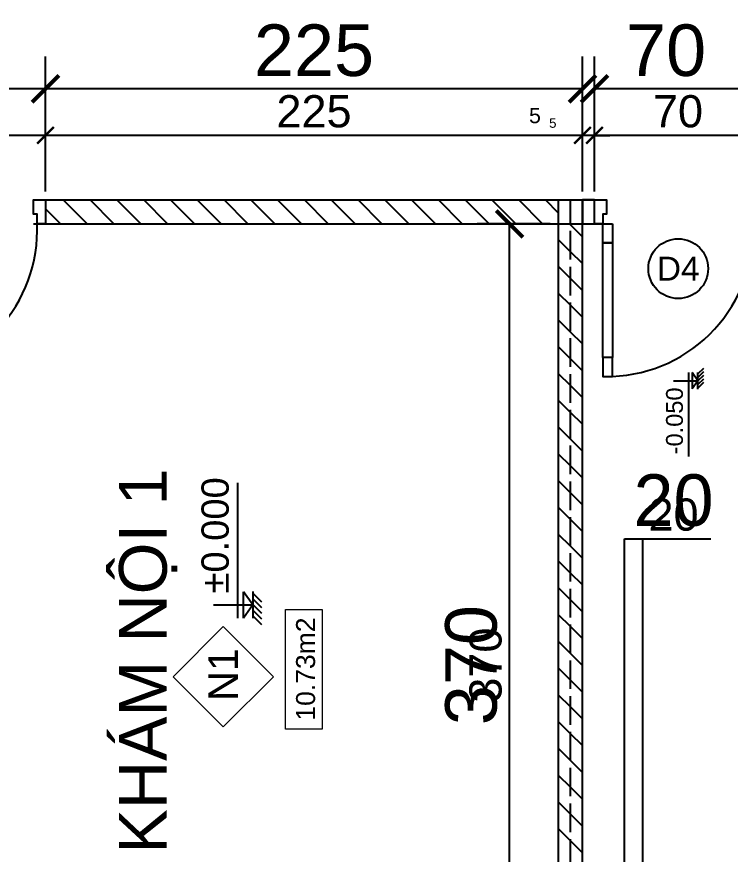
# Model space of a CAD drawing. Header units: millimetres. Extents: x -26398 to 135532, y -376633 to 43268.
# Drawn here: x 37379.8 to 37678.7, y -147508.4 to -147157.4 of the extents above; entities that cross this region are included whole.
import ezdxf
from ezdxf.enums import TextEntityAlignment as Align

# ---------------------------------------------------------------- set-up
doc = ezdxf.new("R2010")
doc.units = ezdxf.units.MM
doc.linetypes.add('ACAD_ISO02W100', pattern=[15, 12, -3])
for name, color, linetype in [('0 @ 5', 7, 'Continuous'), ('0 @ 8', 7, 'Continuous'), ('A-Door', 150, 'Continuous'), ('A5-KICHTHUOC', 251, 'Continuous'), ('cửa', 152, 'Continuous'), ('NT', 1, 'Continuous'), ('trục chia', 160, 'ACAD_ISO02W100'), ('TƯỜNG', 52, 'Continuous')]:
    doc.layers.add(name, color=color, linetype=linetype)
doc.layers.add('A6-GHICHU', color=147, linetype='Continuous', lineweight=20)
doc.styles.add('GHICHU35', font='', dxfattribs={"width": 0.9, "height": 350})
doc.styles.get("Standard").update_dxf_attribs({"font": 'arial.ttf'})
doc.styles.add('TUANH', font='')
doc.styles.get('GHICHU35').set_extended_font_data('VNI-Helve')
doc.styles.get('TUANH').set_extended_font_data('VNI-Helve-Condense', bold=True)
doc.dimstyles.new('SCALE dimmatbang', dxfattribs={"dimscale": 70, "dimtxt": 2.7, "dimasz": 1.4, "dimexe": 1.7, "dimexo": 0.7, "dimtad": 1, "dimtoh": 1, "dimdec": 1, "dimtxsty": 'Standard', "dimblk": 'ARCHTICK', "dimcen": 2.5, "dimclrd": 1, "dimclre": 256, "dimadec": 0, "dimazin": 0, "dimtfac": 1, "dimtdec": 1, "dimtmove": 0, "dimatfit": 3, "dimfxl": 1, "dimarcsym": 0})

# ---------------------------------------------------------------- blocks, each defined once
blk = doc.blocks.new('A$C7DB75F4D')
at = {"layer": 'A-Door'}
for points in [[(625, 740), (625, 660), (665, 660), (665, 740)], [(625, 180), (625, 660), (665, 660), (665, 180)], [(625, 100), (625, 180), (665, 180), (665, 100)], [(35, 100), (35, 60), (50, 60), (50, 50), (50, 0), (0, 0), (0, 100)], [(665, 100), (700, 100), (700, 0), (650, 0), (650, 50), (650, 60), (665, 60)]]:
    blk.add_lwpolyline(points, close=True, dxfattribs=at)
at = {"layer": 'NT', "color": 1}
blk.add_arc((650, 125), 615.5, 92.3278, 182.3278, dxfattribs=at)
blk = doc.blocks.new('1-cote nen')
for p, q in [((-1.8, 267.2), (-1.8, 0)), ((-91.4, 101.9), (827.5, 101.9)), ((-1.8, 0), (-91.4, 62.9)), ((-91.4, 62.9), (87.7, 62.9)), ((-1.8, 0), (87.7, 62.9)), ((89.6, 0), (-91.4, 0)), ((-137.3, -60), (-77.3, 0)), ((-98.7, -60), (-38.7, 0)), ((-60, -60), (0, 0)), ((-21.3, -60), (38.7, 0)), ((17.3, -60), (77.3, 0))]:
    blk.add_line(p, q)
at = {"ltscale": 50, "style": 'GHICHU35', "width": 0.9}
blk.add_attdef('%%P0.000', (75.5, 163.9), '', height=187.5, dxfattribs=at)
blk = doc.blocks.new('_ArchTick')
at = {"color": 0, "linetype": 'ByBlock', "const_width": 0.15}
blk.add_lwpolyline([(-0.5, -0.5), (0.5, 0.5)], dxfattribs=at)
blk = doc.blocks.new('*D6437')
at = {"color": 1, "lineweight": -2, "transparency": 16777216}
for p, q in [((37634.3, -147614.16), (37634.3, -147376.16)), ((37634.3, -147376.16), (37670.54, -147376.16)), ((37634.3, -147634.16), (37634.3, -147614.16))]:
    blk.add_line(p, q, dxfattribs=at)
at = {"lineweight": -2, "transparency": 16777216}
for p, q in [((37632.88, -147614.16), (37647.9, -147614.16)), ((37632.88, -147634.16), (37647.9, -147634.16))]:
    blk.add_line(p, q, dxfattribs=at)
at = {"layer": 'DEFPOINTS', "color": 0, "transparency": 16777216}
for p in [(37627.28, -147614.16), (37634.3, -147614.16), (37627.28, -147634.16)]:
    blk.add_point(p, dxfattribs=at)
at = {"color": 1, "lineweight": -2, "transparency": 16777216, "xscale": 11.2, "yscale": 11.2, "zscale": 11.2}
for p, rotation in [((37634.3, -147614.16), 90), ((37634.3, -147634.16), 270)]:
    blk.add_blockref('_ArchTick', p, dxfattribs=dict(at, rotation=rotation))
at = {"color": 0, "transparency": 16777216, "insert": (37654.92, -147360.13), "char_height": 21.6, "attachment_point": 5}
blk.add_mtext('20', dxfattribs=at)
blk = doc.blocks.new('*D6438')
at = {"color": 1, "lineweight": -2, "transparency": 16777216}
for p, q in [((37642.03, -147614.16), (37642.03, -147376.16)), ((37642.03, -147376.16), (37664.68, -147376.16)), ((37642.03, -147634.16), (37642.03, -147614.16))]:
    blk.add_line(p, q, dxfattribs=at)
at = {"lineweight": -2, "transparency": 16777216}
for p, q in [((37630.78, -147614.16), (37650.53, -147614.16)), ((37630.78, -147634.16), (37650.53, -147634.16))]:
    blk.add_line(p, q, dxfattribs=at)
at = {"layer": 'DEFPOINTS', "color": 0, "transparency": 16777216}
for p in [(37627.28, -147614.16), (37642.03, -147614.16), (37627.28, -147634.16)]:
    blk.add_point(p, dxfattribs=at)
at = {"color": 1, "lineweight": -2, "transparency": 16777216, "xscale": 7, "yscale": 7, "zscale": 7}
for p, rotation in [((37642.03, -147614.16), 90), ((37642.03, -147634.16), 270)]:
    blk.add_blockref('_ArchTick', p, dxfattribs=dict(at, rotation=rotation))
at = {"color": 0, "transparency": 16777216, "insert": (37654.92, -147366.14), "char_height": 13.5, "attachment_point": 5}
blk.add_mtext('20', dxfattribs=at)
blk = doc.blocks.new('*D6482')
at = {"lineweight": -2, "transparency": 16777216}
for p, q in [((37621.78, -147228.56), (37621.78, -147173.98)), ((37691.78, -147228.56), (37691.78, -147173.98))]:
    blk.add_line(p, q, dxfattribs=at)
at = {"color": 1, "lineweight": -2, "transparency": 16777216}
blk.add_line((37691.78, -147187.58), (37621.78, -147187.58), dxfattribs=at)
at = {"layer": 'DEFPOINTS', "color": 0, "transparency": 16777216}
for p in [(37621.78, -147187.58), (37621.78, -147234.16), (37691.78, -147234.16)]:
    blk.add_point(p, dxfattribs=at)
at = {"color": 1, "lineweight": -2, "transparency": 16777216, "xscale": 11.2, "yscale": 11.2, "zscale": 11.2, "rotation": 180}
blk.add_blockref('_ArchTick', (37621.78, -147187.58), dxfattribs=at)
at = {"color": 1, "lineweight": -2, "transparency": 16777216, "xscale": 11.2, "yscale": 11.2, "zscale": 11.2}
blk.add_blockref('_ArchTick', (37691.78, -147187.58), dxfattribs=at)
at = {"color": 0, "transparency": 16777216, "insert": (37651.78, -147171.55), "char_height": 21.6, "attachment_point": 5}
blk.add_mtext('70', dxfattribs=at)
blk = doc.blocks.new('*D6483')
at = {"lineweight": -2, "transparency": 16777216}
for p, q in [((37621.78, -147230.66), (37621.78, -147198.59)), ((37691.78, -147230.66), (37691.78, -147198.59))]:
    blk.add_line(p, q, dxfattribs=at)
at = {"color": 1, "lineweight": -2, "transparency": 16777216}
blk.add_line((37691.78, -147207.09), (37621.78, -147207.09), dxfattribs=at)
at = {"layer": 'DEFPOINTS', "color": 0, "transparency": 16777216}
for p in [(37621.78, -147207.09), (37621.78, -147234.16), (37691.78, -147234.16)]:
    blk.add_point(p, dxfattribs=at)
at = {"color": 1, "lineweight": -2, "transparency": 16777216, "xscale": 7, "yscale": 7, "zscale": 7, "rotation": 180}
blk.add_blockref('_ArchTick', (37621.78, -147207.09), dxfattribs=at)
at = {"color": 1, "lineweight": -2, "transparency": 16777216, "xscale": 7, "yscale": 7, "zscale": 7}
blk.add_blockref('_ArchTick', (37691.78, -147207.09), dxfattribs=at)
at = {"color": 0, "transparency": 16777216, "insert": (37656.78, -147197.08), "char_height": 13.5, "attachment_point": 5}
blk.add_mtext('70', dxfattribs=at)
blk = doc.blocks.new('*D6485')
at = {"lineweight": -2, "transparency": 16777216}
for p, q in [((37616.78, -147228.56), (37616.78, -147193.49)), ((37621.78, -147228.56), (37621.78, -147193.49))]:
    blk.add_line(p, q, dxfattribs=at)
at = {"color": 1, "lineweight": -2, "transparency": 16777216}
for p, q in [((37616.78, -147207.09), (37589.74, -147207.09)), ((37621.78, -147207.09), (37616.78, -147207.09)), ((37621.78, -147207.09), (37628.18, -147207.09))]:
    blk.add_line(p, q, dxfattribs=at)
at = {"layer": 'DEFPOINTS', "color": 0, "transparency": 16777216}
for p in [(37616.78, -147207.09), (37616.78, -147234.16), (37621.78, -147234.16)]:
    blk.add_point(p, dxfattribs=at)
at = {"color": 1, "lineweight": -2, "transparency": 16777216, "xscale": 6.4, "yscale": 6.4, "zscale": 6.4}
blk.add_blockref('_ArchTick', (37616.78, -147207.09), dxfattribs=at)
at = {"color": 1, "lineweight": -2, "transparency": 16777216, "xscale": 6.4, "yscale": 6.4, "zscale": 6.4, "rotation": 180}
blk.add_blockref('_ArchTick', (37621.78, -147207.09), dxfattribs=at)
at = {"color": 0, "transparency": 16777216, "insert": (37596.86, -147198.84), "char_height": 6.4, "attachment_point": 5}
blk.add_mtext('5', dxfattribs=at)
blk = doc.blocks.new('*D6486')
at = {"lineweight": -2, "transparency": 16777216}
for p, q in [((37616.78, -147230.66), (37616.78, -147198.59)), ((37621.78, -147230.66), (37621.78, -147198.59))]:
    blk.add_line(p, q, dxfattribs=at)
at = {"color": 1, "lineweight": -2, "transparency": 16777216}
for p, q in [((37616.78, -147207.09), (37599.88, -147207.09)), ((37621.78, -147207.09), (37616.78, -147207.09)), ((37621.78, -147207.09), (37625.78, -147207.09))]:
    blk.add_line(p, q, dxfattribs=at)
at = {"layer": 'DEFPOINTS', "color": 0, "transparency": 16777216}
for p in [(37616.78, -147207.09), (37616.78, -147234.16), (37621.78, -147234.16)]:
    blk.add_point(p, dxfattribs=at)
at = {"color": 1, "lineweight": -2, "transparency": 16777216, "xscale": 4, "yscale": 4, "zscale": 4}
blk.add_blockref('_ArchTick', (37616.78, -147207.09), dxfattribs=at)
at = {"color": 1, "lineweight": -2, "transparency": 16777216, "xscale": 4, "yscale": 4, "zscale": 4, "rotation": 180}
blk.add_blockref('_ArchTick', (37621.78, -147207.09), dxfattribs=at)
at = {"color": 0, "transparency": 16777216, "insert": (37604.33, -147201.94), "char_height": 4, "attachment_point": 5}
blk.add_mtext('5', dxfattribs=at)
blk = doc.blocks.new('*D6488')
at = {"lineweight": -2, "transparency": 16777216}
for p, q in [((37391.78, -147228.56), (37391.78, -147173.98)), ((37616.78, -147228.56), (37616.78, -147173.98))]:
    blk.add_line(p, q, dxfattribs=at)
at = {"color": 1, "lineweight": -2, "transparency": 16777216}
blk.add_line((37616.78, -147187.58), (37391.78, -147187.58), dxfattribs=at)
at = {"layer": 'DEFPOINTS', "color": 0, "transparency": 16777216}
for p in [(37391.78, -147187.58), (37391.78, -147234.16), (37616.78, -147234.16)]:
    blk.add_point(p, dxfattribs=at)
at = {"color": 1, "lineweight": -2, "transparency": 16777216, "xscale": 11.2, "yscale": 11.2, "zscale": 11.2, "rotation": 180}
blk.add_blockref('_ArchTick', (37391.78, -147187.58), dxfattribs=at)
at = {"color": 1, "lineweight": -2, "transparency": 16777216, "xscale": 11.2, "yscale": 11.2, "zscale": 11.2}
blk.add_blockref('_ArchTick', (37616.78, -147187.58), dxfattribs=at)
at = {"color": 0, "transparency": 16777216, "insert": (37504.28, -147171.55), "char_height": 21.6, "attachment_point": 5}
blk.add_mtext('225', dxfattribs=at)
blk = doc.blocks.new('*D6489')
at = {"lineweight": -2, "transparency": 16777216}
for p, q in [((37391.78, -147230.66), (37391.78, -147198.59)), ((37616.78, -147230.66), (37616.78, -147198.59))]:
    blk.add_line(p, q, dxfattribs=at)
at = {"color": 1, "lineweight": -2, "transparency": 16777216}
blk.add_line((37616.78, -147207.09), (37391.78, -147207.09), dxfattribs=at)
at = {"layer": 'DEFPOINTS', "color": 0, "transparency": 16777216}
for p in [(37391.78, -147207.09), (37391.78, -147234.16), (37616.78, -147234.16)]:
    blk.add_point(p, dxfattribs=at)
at = {"color": 1, "lineweight": -2, "transparency": 16777216, "xscale": 7, "yscale": 7, "zscale": 7, "rotation": 180}
blk.add_blockref('_ArchTick', (37391.78, -147207.09), dxfattribs=at)
at = {"color": 1, "lineweight": -2, "transparency": 16777216, "xscale": 7, "yscale": 7, "zscale": 7}
blk.add_blockref('_ArchTick', (37616.78, -147207.09), dxfattribs=at)
at = {"color": 0, "transparency": 16777216, "insert": (37504.28, -147197.08), "char_height": 13.5, "attachment_point": 5}
blk.add_mtext('225', dxfattribs=at)
blk = doc.blocks.new('*D6491')
at = {"lineweight": -2, "transparency": 16777216}
for p, q in [((37321.78, -147228.56), (37321.78, -147173.98)), ((37391.78, -147228.56), (37391.78, -147173.98))]:
    blk.add_line(p, q, dxfattribs=at)
at = {"color": 1, "lineweight": -2, "transparency": 16777216}
blk.add_line((37391.78, -147187.58), (37321.78, -147187.58), dxfattribs=at)
at = {"layer": 'DEFPOINTS', "color": 0, "transparency": 16777216}
for p in [(37321.78, -147187.58), (37321.78, -147234.16), (37391.78, -147234.16)]:
    blk.add_point(p, dxfattribs=at)
at = {"color": 1, "lineweight": -2, "transparency": 16777216, "xscale": 11.2, "yscale": 11.2, "zscale": 11.2, "rotation": 180}
blk.add_blockref('_ArchTick', (37321.78, -147187.58), dxfattribs=at)
at = {"color": 1, "lineweight": -2, "transparency": 16777216, "xscale": 11.2, "yscale": 11.2, "zscale": 11.2}
blk.add_blockref('_ArchTick', (37391.78, -147187.58), dxfattribs=at)
at = {"color": 0, "transparency": 16777216, "insert": (37351.78, -147171.55), "char_height": 21.6, "attachment_point": 5}
blk.add_mtext('70', dxfattribs=at)
blk = doc.blocks.new('*D6492')
at = {"lineweight": -2, "transparency": 16777216}
for p, q in [((37321.78, -147230.66), (37321.78, -147198.59)), ((37391.78, -147230.66), (37391.78, -147198.59))]:
    blk.add_line(p, q, dxfattribs=at)
at = {"color": 1, "lineweight": -2, "transparency": 16777216}
blk.add_line((37391.78, -147207.09), (37321.78, -147207.09), dxfattribs=at)
at = {"layer": 'DEFPOINTS', "color": 0, "transparency": 16777216}
for p in [(37321.78, -147207.09), (37321.78, -147234.16), (37391.78, -147234.16)]:
    blk.add_point(p, dxfattribs=at)
at = {"color": 1, "lineweight": -2, "transparency": 16777216, "xscale": 7, "yscale": 7, "zscale": 7, "rotation": 180}
blk.add_blockref('_ArchTick', (37321.78, -147207.09), dxfattribs=at)
at = {"color": 1, "lineweight": -2, "transparency": 16777216, "xscale": 7, "yscale": 7, "zscale": 7}
blk.add_blockref('_ArchTick', (37391.78, -147207.09), dxfattribs=at)
at = {"color": 0, "transparency": 16777216, "insert": (37356.78, -147197.08), "char_height": 13.5, "attachment_point": 5}
blk.add_mtext('70', dxfattribs=at)
blk = doc.blocks.new('*D6656')
at = {"lineweight": -2, "transparency": 16777216}
for p, q in [((37601.18, -147244.16), (37572.63, -147244.16)), ((37601.18, -147614.16), (37572.63, -147614.16))]:
    blk.add_line(p, q, dxfattribs=at)
at = {"color": 1, "lineweight": -2, "transparency": 16777216}
blk.add_line((37586.23, -147614.16), (37586.23, -147244.16), dxfattribs=at)
at = {"layer": 'DEFPOINTS', "color": 0, "transparency": 16777216}
for p in [(37586.23, -147244.16), (37606.78, -147244.16), (37606.78, -147614.16)]:
    blk.add_point(p, dxfattribs=at)
at = {"color": 1, "lineweight": -2, "transparency": 16777216, "xscale": 11.2, "yscale": 11.2, "zscale": 11.2}
for p, rotation in [((37586.23, -147244.16), 90), ((37586.23, -147614.16), 270)]:
    blk.add_blockref('_ArchTick', p, dxfattribs=dict(at, rotation=rotation))
at = {"color": 0, "transparency": 16777216, "insert": (37570.19, -147429.16), "char_height": 21.6, "attachment_point": 5, "rotation": 90}
blk.add_mtext('370', dxfattribs=at)
blk = doc.blocks.new('*D6657')
at = {"lineweight": -2, "transparency": 16777216}
for p, q in [((37603.28, -147244.16), (37577.73, -147244.16)), ((37603.28, -147614.16), (37577.73, -147614.16))]:
    blk.add_line(p, q, dxfattribs=at)
at = {"color": 1, "lineweight": -2, "transparency": 16777216}
blk.add_line((37586.23, -147614.16), (37586.23, -147244.16), dxfattribs=at)
at = {"layer": 'DEFPOINTS', "color": 0, "transparency": 16777216}
for p in [(37586.23, -147244.16), (37606.78, -147244.16), (37606.78, -147614.16)]:
    blk.add_point(p, dxfattribs=at)
at = {"color": 1, "lineweight": -2, "transparency": 16777216, "xscale": 7, "yscale": 7, "zscale": 7}
for p, rotation in [((37586.23, -147244.16), 90), ((37586.23, -147614.16), 270)]:
    blk.add_blockref('_ArchTick', p, dxfattribs=dict(at, rotation=rotation))
at = {"color": 0, "transparency": 16777216, "insert": (37576.21, -147429.16), "char_height": 13.5, "attachment_point": 5, "rotation": 90}
blk.add_mtext('370', dxfattribs=at)
blk = doc.blocks.new('*U8998')
at = {"layer": '0 @ 5'}
dim = blk.add_linear_dim(base=(37642.03, -147614.16), p1=(37627.28, -147634.16), p2=(37627.28, -147614.16), angle=90, dimstyle='SCALE dimmatbang', override={"dimscale": 5, "dimtix": 0, "dimtofl": 1, "dimtmove": 0, "dimatfit": 3}, dxfattribs=at)
dim.commit()
dim.dimension.update_dxf_attribs({"geometry": '*D6438', "text_midpoint": (37654.92, -147376.16), "dimtype": 128})
at = {"layer": '0 @ 8'}
dim = blk.add_linear_dim(base=(37634.3, -147614.16), p1=(37627.28, -147634.16), p2=(37627.28, -147614.16), angle=90, dimstyle='SCALE dimmatbang', override={"dimscale": 8, "dimtix": 0, "dimtofl": 1, "dimtmove": 0, "dimatfit": 3}, dxfattribs=at)
dim.commit()
dim.dimension.update_dxf_attribs({"geometry": '*D6437', "text_midpoint": (37654.92, -147376.16), "dimtype": 128})
blk = doc.blocks.new('*U9013')
at = {"layer": '0 @ 5'}
dim = blk.add_linear_dim(base=(37621.78, -147207.09), p1=(37691.78, -147234.16), p2=(37621.78, -147234.16), angle=180, dimstyle='SCALE dimmatbang', override={"dimscale": 5, "dimtix": 0, "dimtofl": 1, "dimtmove": 0, "dimatfit": 3}, dxfattribs=at)
dim.commit()
dim.dimension.update_dxf_attribs({"geometry": '*D6483', "text_midpoint": (37656.78, -147197.08)})
at = {"layer": '0 @ 8'}
dim = blk.add_linear_dim(base=(37621.78, -147187.58), p1=(37691.78, -147234.16), p2=(37621.78, -147234.16), angle=180, dimstyle='SCALE dimmatbang', override={"dimscale": 8, "dimtix": 0, "dimtofl": 1, "dimtmove": 0, "dimatfit": 3}, dxfattribs=at)
dim.commit()
dim.dimension.update_dxf_attribs({"geometry": '*D6482', "text_midpoint": (37651.78, -147187.58), "dimtype": 128})
blk = doc.blocks.new('*U9014')
at = {"layer": '0 @ 5'}
dim = blk.add_linear_dim(base=(37616.78, -147207.09), p1=(37621.78, -147234.16), p2=(37616.78, -147234.16), angle=180, dimstyle='SCALE dimmatbang', override={"dimscale": 5, "dimtxt": 0.8, "dimasz": 0.8, "dimtix": 0, "dimtofl": 1, "dimtmove": 0, "dimatfit": 3}, dxfattribs=at)
dim.commit()
dim.dimension.update_dxf_attribs({"geometry": '*D6486', "text_midpoint": (37604.33, -147201.94)})
at = {"layer": '0 @ 8'}
dim = blk.add_linear_dim(base=(37616.78, -147207.09), p1=(37621.78, -147234.16), p2=(37616.78, -147234.16), angle=180, dimstyle='SCALE dimmatbang', override={"dimscale": 8, "dimtxt": 0.8, "dimasz": 0.8, "dimtix": 0, "dimtofl": 1, "dimtmove": 0, "dimatfit": 3}, dxfattribs=at)
dim.commit()
dim.dimension.update_dxf_attribs({"geometry": '*D6485', "text_midpoint": (37596.86, -147198.84)})
blk = doc.blocks.new('*U9015')
at = {"layer": '0 @ 5'}
dim = blk.add_linear_dim(base=(37391.78, -147207.09), p1=(37616.78, -147234.16), p2=(37391.78, -147234.16), angle=180, dimstyle='SCALE dimmatbang', override={"dimscale": 5, "dimtix": 0, "dimtofl": 1, "dimtmove": 0, "dimatfit": 3}, dxfattribs=at)
dim.commit()
dim.dimension.update_dxf_attribs({"geometry": '*D6489', "text_midpoint": (37504.28, -147197.08)})
at = {"layer": '0 @ 8'}
dim = blk.add_linear_dim(base=(37391.78, -147187.58), p1=(37616.78, -147234.16), p2=(37391.78, -147234.16), angle=180, dimstyle='SCALE dimmatbang', override={"dimscale": 8, "dimtix": 0, "dimtofl": 1, "dimtmove": 0, "dimatfit": 3}, dxfattribs=at)
dim.commit()
dim.dimension.update_dxf_attribs({"geometry": '*D6488', "text_midpoint": (37504.28, -147187.58), "dimtype": 128})
blk = doc.blocks.new('*U9016')
at = {"layer": '0 @ 5'}
dim = blk.add_linear_dim(base=(37321.78, -147207.09), p1=(37391.78, -147234.16), p2=(37321.78, -147234.16), angle=180, dimstyle='SCALE dimmatbang', override={"dimscale": 5, "dimtix": 0, "dimtofl": 1, "dimtmove": 0, "dimatfit": 3}, dxfattribs=at)
dim.commit()
dim.dimension.update_dxf_attribs({"geometry": '*D6492', "text_midpoint": (37356.78, -147197.08)})
at = {"layer": '0 @ 8'}
dim = blk.add_linear_dim(base=(37321.78, -147187.58), p1=(37391.78, -147234.16), p2=(37321.78, -147234.16), angle=180, dimstyle='SCALE dimmatbang', override={"dimscale": 8, "dimtix": 0, "dimtofl": 1, "dimtmove": 0, "dimatfit": 3}, dxfattribs=at)
dim.commit()
dim.dimension.update_dxf_attribs({"geometry": '*D6491', "text_midpoint": (37351.78, -147187.58), "dimtype": 128})
blk = doc.blocks.new('*U9071')
at = {"layer": '0 @ 5'}
dim = blk.add_linear_dim(base=(37586.23, -147244.16), p1=(37606.78, -147614.16), p2=(37606.78, -147244.16), angle=90, dimstyle='SCALE dimmatbang', override={"dimscale": 5, "dimtix": 0, "dimtofl": 1, "dimtmove": 0, "dimatfit": 3}, dxfattribs=at)
dim.commit()
dim.dimension.update_dxf_attribs({"geometry": '*D6657', "text_midpoint": (37576.21, -147429.16)})
at = {"layer": '0 @ 8'}
dim = blk.add_linear_dim(base=(37586.23, -147244.16), p1=(37606.78, -147614.16), p2=(37606.78, -147244.16), angle=90, dimstyle='SCALE dimmatbang', override={"dimscale": 8, "dimtix": 0, "dimtofl": 1, "dimtmove": 0, "dimatfit": 3}, dxfattribs=at)
dim.commit()
dim.dimension.update_dxf_attribs({"geometry": '*D6656', "text_midpoint": (37570.19, -147429.16)})

msp = doc.modelspace()

# ---------------------------------------------------------------- linework, layer by layer
at = {"linetype": 'Continuous'}
for p, q in [((37398.02, -147244.16), (37391.78, -147237.92)), ((37611.78, -147244.64), (37611.3, -147244.16))]:
    msp.add_line(p, q, dxfattribs=at)
msp.add_lwpolyline([(37616.78, -147244.16), (37621.78, -147244.16), (37621.78, -147234.16), (37616.78, -147234.16)], close=True)
msp.add_circle((37656.88, -147262.96), 12.52)
at = {"layer": 'A6-GHICHU', "ltscale": 0.5}
for points in [[(37492.28, -147456), (37492.28, -147405.89), (37507.73, -147405.89), (37507.73, -147456)], [(37487.29, -147434.04), (37466.28, -147413.03), (37445.26, -147434.04), (37466.28, -147455.06)]]:
    msp.add_lwpolyline(points, close=True, dxfattribs=at)
at = {"layer": 'trục chia'}
msp.add_line((37611.78, -147634.16), (37611.78, -147234.16), dxfattribs=at)
at = {"layer": 'TƯỜNG'}
for p, q in [((37386.78, -147234.16), (37626.78, -147234.16)), ((37409.24, -147244.16), (37399.24, -147234.16)), ((37420.47, -147244.16), (37410.47, -147234.16)), ((37431.69, -147244.16), (37421.69, -147234.16)), ((37442.92, -147244.16), (37432.92, -147234.16)), ((37454.15, -147244.16), (37444.15, -147234.16)), ((37465.37, -147244.16), (37455.37, -147234.16)), ((37476.6, -147244.16), (37466.6, -147234.16)), ((37487.82, -147244.16), (37477.82, -147234.16)), ((37499.05, -147244.16), (37489.05, -147234.16)), ((37510.27, -147244.16), (37500.27, -147234.16)), ((37521.5, -147244.16), (37511.5, -147234.16)), ((37532.72, -147244.16), (37522.72, -147234.16)), ((37543.95, -147244.16), (37533.95, -147234.16)), ((37555.17, -147244.16), (37545.17, -147234.16)), ((37566.4, -147244.16), (37556.4, -147234.16)), ((37577.62, -147244.16), (37567.62, -147234.16)), ((37588.85, -147244.16), (37578.85, -147234.16)), ((37600.07, -147244.16), (37590.07, -147234.16)), ((37606.78, -147239.64), (37601.3, -147234.16)), ((37606.78, -147614.16), (37606.78, -147234.16)), ((37616.78, -147614.16), (37616.78, -147234.16)), ((37386.78, -147244.16), (37626.78, -147244.16)), ((37616.78, -147249.64), (37611.78, -147244.64)), ((37611.78, -147255.87), (37606.78, -147250.87)), ((37616.78, -147260.87), (37611.78, -147255.87)), ((37611.78, -147267.09), (37606.78, -147262.09)), ((37616.78, -147272.09), (37611.78, -147267.09)), ((37611.78, -147278.32), (37606.78, -147273.32)), ((37616.78, -147283.32), (37611.78, -147278.32)), ((37611.78, -147289.54), (37606.78, -147284.54)), ((37616.78, -147294.54), (37611.78, -147289.54)), ((37611.78, -147300.77), (37606.78, -147295.77)), ((37616.78, -147305.77), (37611.78, -147300.77)), ((37611.78, -147312), (37606.78, -147307)), ((37616.78, -147317), (37611.78, -147312)), ((37611.78, -147323.22), (37606.78, -147318.22)), ((37616.78, -147328.22), (37611.78, -147323.22)), ((37611.78, -147334.45), (37606.78, -147329.45)), ((37616.78, -147339.45), (37611.78, -147334.45)), ((37611.78, -147345.67), (37606.78, -147340.67)), ((37616.78, -147350.67), (37611.78, -147345.67)), ((37611.78, -147356.9), (37606.78, -147351.9)), ((37616.78, -147361.9), (37611.78, -147356.9)), ((37611.78, -147368.12), (37606.78, -147363.12)), ((37616.78, -147373.12), (37611.78, -147368.12)), ((37611.78, -147379.35), (37606.78, -147374.35)), ((37616.78, -147384.35), (37611.78, -147379.35)), ((37611.78, -147390.57), (37606.78, -147385.57)), ((37616.78, -147395.57), (37611.78, -147390.57)), ((37611.78, -147401.8), (37606.78, -147396.8)), ((37616.78, -147406.8), (37611.78, -147401.8)), ((37611.78, -147413.02), (37606.78, -147408.02)), ((37616.78, -147418.02), (37611.78, -147413.02)), ((37611.78, -147424.25), (37606.78, -147419.25)), ((37616.78, -147429.25), (37611.78, -147424.25)), ((37611.78, -147435.47), (37606.78, -147430.47)), ((37616.78, -147440.47), (37611.78, -147435.47)), ((37611.78, -147446.7), (37606.78, -147441.7)), ((37616.78, -147451.7), (37611.78, -147446.7)), ((37611.78, -147457.92), (37606.78, -147452.92)), ((37616.78, -147462.92), (37611.78, -147457.92)), ((37611.78, -147469.15), (37606.78, -147464.15)), ((37616.78, -147474.15), (37611.78, -147469.15)), ((37611.78, -147480.37), (37606.78, -147475.37)), ((37616.78, -147485.37), (37611.78, -147480.37)), ((37611.78, -147491.6), (37606.78, -147486.6)), ((37616.78, -147496.6), (37611.78, -147491.6)), ((37611.78, -147502.83), (37606.78, -147497.83)), ((37616.78, -147507.83), (37611.78, -147502.83))]:
    msp.add_line(p, q, dxfattribs=at)

# ---------------------------------------------------------------- block references
for name in ['*U9016', '*U9015', '*U9013', '*U9014', '*U9071', '*U8998']:
    msp.add_blockref(name, (0, 0))
at = {"layer": 'A5-KICHTHUOC', "ltscale": 0.5}
ref = msp.add_blockref('1-cote nen', (37665.1, -147310.04), dxfattribs=dict(at, xscale=-0.0382254171401861, yscale=0.0382254171401861, zscale=0.0382254171401861, rotation=90))
ref.add_attrib('%%P0.000', '-0.050', (37658.83, -147340.8), dxfattribs={"layer": '0', "color": 4, "ltscale": 50, "height": 7.079, "rotation": 90})
ref = msp.add_blockref('1-cote nen', (37478.67, -147403.79), dxfattribs=dict(at, xscale=0.06173531862781489, yscale=0.06173531862781489, zscale=0.06173531862781489, rotation=90))
ref.add_attrib('%%P0.000', '%%P0.000', (37468.55, -147399.13), dxfattribs={"layer": '0', "color": 4, "ltscale": 50, "height": 11.432, "rotation": 90})
at = {"layer": 'cửa', "xscale": 0.1, "yscale": 0.1, "zscale": 0.1, "rotation": 180}
for p in [(37391.78, -147234.16), (37691.78, -147234.16)]:
    msp.add_blockref('A$C7DB75F4D', p, dxfattribs=at)

# ---------------------------------------------------------------- texts
msp.add_text('KHÁM NỘI 1', height=20, rotation=90).set_placement((37432.6, -147427.43), align=Align.MIDDLE_CENTER)
at = {"layer": 'A6-GHICHU', "ltscale": 0.5, "attachment_point": 5, "rotation": 90, "style": 'TUANH'}
for s, insert, char_height in [('{\\fArial|b0|i0|c163|p34;10.73\\fArial|b0|i0|c0|p34;m2}', (37500.8, -147430.81), 7.9559), ('{\\fArial|b0|i0|c0|p34;N1}', (37466.25, -147433.11), 12.3835)]:
    msp.add_mtext(s, dxfattribs=dict(at, insert=insert, char_height=char_height))
at = {"layer": 'TƯỜNG'}
msp.add_text('D4', height=10.015, dxfattribs=at).set_placement((37656.88, -147262.96), align=Align.MIDDLE_CENTER)

doc.saveas('drawing.dxf')
